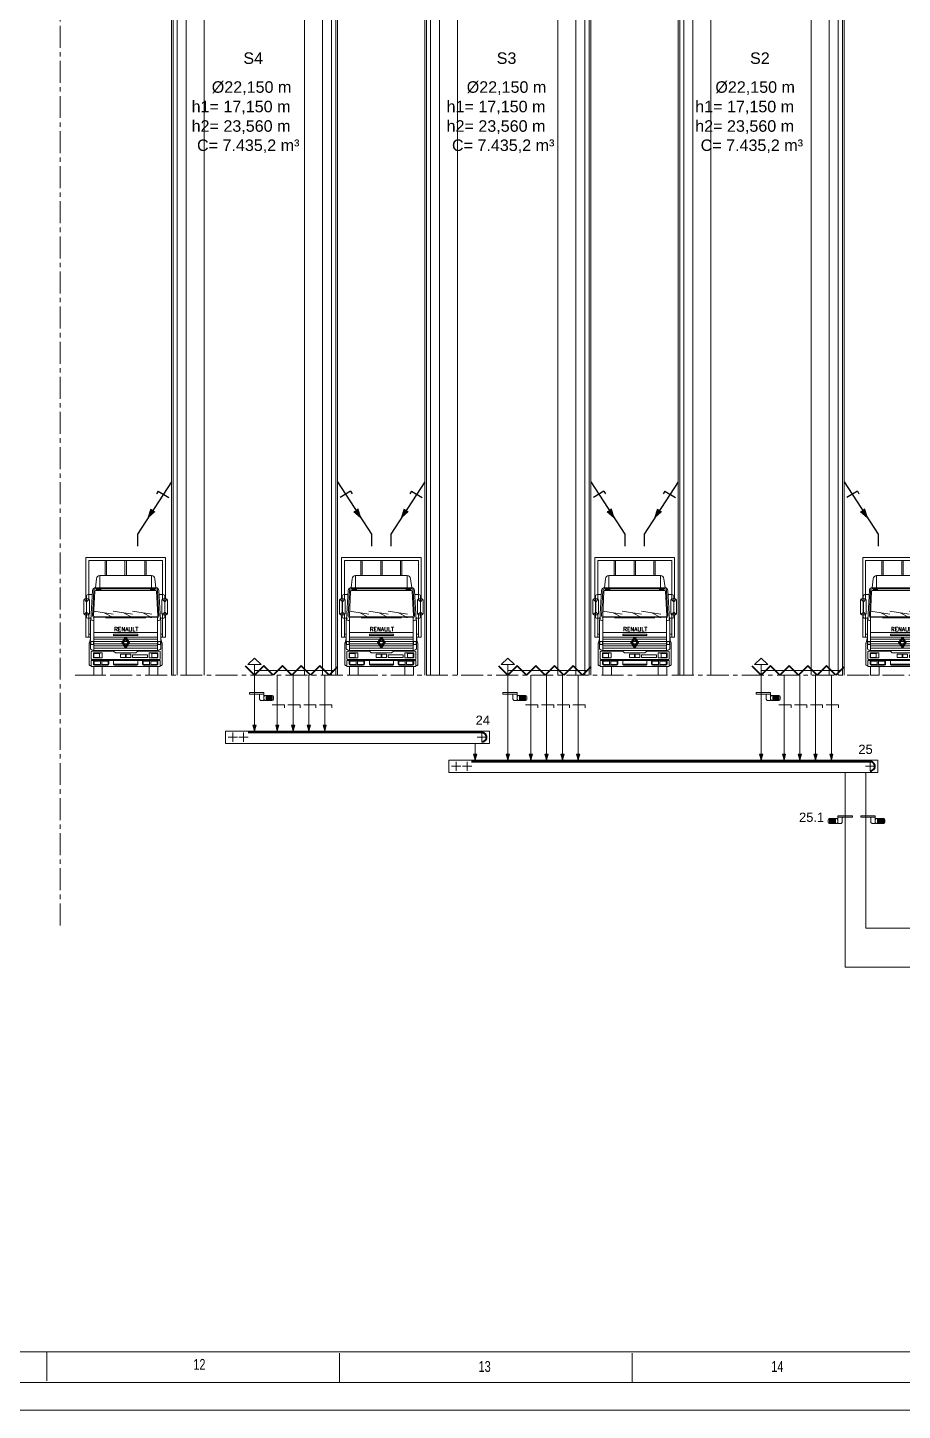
# Model space of a CAD drawing. Header units: millimetres. Extents: x 6561 to 120951, y 30990 to 83596.
# Drawn here: x 75546 to 94535, y 30990 to 61003 of the extents above; entities that cross this region are included whole.
import ezdxf
from ezdxf.enums import TextEntityAlignment as Align

# ---------------------------------------------------------------- set-up
doc = ezdxf.new("R2010")
doc.units = ezdxf.units.MM
for name, pattern in [('AXES', [50.8, 31.75, -6.35, 6.35, -6.35]), ('CENTER', [10.16, 6.35, -1.27, 1.27, -1.27]), ('DASHED', [15, 7, -8])]:
    doc.linetypes.add(name, pattern=pattern)
for name, color, linetype, lineweight in [('Axe', 1, 'AXES', 9), ('Camion_renault', 7, 'Continuous', 18), ('DET', 2, 'DASHED', 20), ('Liaison', 1, 'Continuous', 20), ('Manitension', 5, 'Continuous', 20), ('Maschinen-AM_0', 7, 'Continuous', 50), ('Siebvorbehälter-AM_0', 7, 'Continuous', 18)]:
    doc.layers.add(name, color=color, linetype=linetype, lineweight=lineweight)
doc.layers.add('COTAS', color=4, linetype='Continuous')
doc.styles.add('ROMAND', font='romand')
doc.styles.add('SLDTEXTSTYLE0', font='TXT', dxfattribs={"width": 0.75})
doc.styles.get("Standard").update_dxf_attribs({"font": 'arial.ttf'})

# ---------------------------------------------------------------- blocks, each defined once
blk = doc.blocks.new('Diagramme')
at = {"color": 1, "linetype": 'Continuous', "lineweight": 18}
blk.add_line((-129578, 1456), (-1456, 1456), dxfattribs=at)
at = {"color": 5, "linetype": 'Continuous', "lineweight": 15}
for p, q in [((-51535, 730), (-51535, 1458)), ((-44256, 691), (-44256, 1419)), ((-36977, 691), (-36977, 1419))]:
    blk.add_line(p, q, dxfattribs=at)
at = {"linetype": 'Continuous', "lineweight": 18}
blk.add_line((-130346, 692), (-696, 692), dxfattribs=at)
at = {"color": 1, "linetype": 'Continuous', "lineweight": 15}
blk.add_line((-131031, 0), (0, 0), dxfattribs=at)
at = {"color": 5, "linetype": 'Continuous', "lineweight": 15, "char_height": 269.6, "attachment_point": 1, "style": 'SLDTEXTSTYLE0'}
for s, insert in [('12', (-47889, 1277)), ('13', (-40796, 1225)), ('14', (-33517, 1225))]:
    blk.add_mtext(s, dxfattribs=dict(at, insert=insert))
blk = doc.blocks.new('camion')
at = {"layer": 'Camion_renault', "color": 4}
for p, q in [((-474, 3400), (-474, 2202)), ((-474, 3400), (1826, 3400)), ((-394, 3320), (-394, 2202)), ((-394, 3320), (1746, 3320)), ((83, 2877), (83, 3320)), ((123, 2877), (123, 3320)), ((656, 2877), (656, 3320)), ((696, 2877), (696, 3320)), ((1229, 2877), (1229, 3320)), ((1269, 2877), (1269, 3320)), ((1746, 3320), (1746, 2202)), ((1826, 3400), (1826, 2202)), ((-474, 1742), (-474, 1100)), ((-394, 1743), (-394, 1100)), ((1746, 1743), (1746, 1100)), ((1826, 1742), (1826, 1100)), ((-474, 1100), (-340, 1100)), ((-394, 1180), (-340, 1180)), ((1746, 1180), (1691, 1180)), ((1826, 1100), (1691, 1100))]:
    blk.add_line(p, q, dxfattribs=at)
at = {"layer": 'Camion_renault'}
for p, q in [((-71, 2877), (1422, 2877)), ((-71, 2877), (-71, 2527)), ((1422, 2877), (1422, 2527)), ((-330, 1596), (-281, 2452)), ((-281, 1714), (-248, 2450)), ((-251, 1713), (-219, 2428)), ((-201, 2527), (-170, 2789)), ((-201, 2527), (1553, 2527)), ((-199, 2447), (1551, 2447)), ((-198, 2497), (1550, 2497)), ((-165, 2467), (-165, 2477)), ((-155, 2487), (-56, 2487)), ((-56, 2457), (-155, 2457)), ((-46, 2477), (-46, 2467)), ((1398, 2477), (1398, 2467)), ((1506, 2487), (1408, 2487)), ((1408, 2457), (1506, 2457)), ((1516, 2467), (1516, 2477)), ((1553, 2527), (1522, 2789)), ((1603, 1713), (1571, 2428)), ((1633, 1714), (1600, 2450)), ((1681, 1596), (1633, 2452)), ((-537, 2172), (-537, 1772)), ((-528, 2194), (-454, 2123)), ((-474, 2202), (-507, 2202)), ((-401, 2202), (-474, 2202)), ((-454, 2123), (-379, 2194)), ((-454, 1972), (-454, 2123)), ((-371, 1772), (-371, 2172)), ((1722, 1772), (1722, 2172)), ((1805, 2123), (1731, 2194)), ((1752, 2202), (1826, 2202)), ((1880, 2194), (1805, 2123)), ((1805, 1972), (1805, 2123)), ((1826, 2202), (1858, 2202)), ((1888, 2172), (1888, 1772)), ((-528, 1751), (-454, 1822)), ((-507, 1742), (-474, 1742)), ((-474, 1742), (-401, 1742)), ((-454, 1972), (-454, 1822)), ((-454, 1822), (-379, 1751)), ((-340, 1601), (-340, 762)), ((-250, 1850), (312, 1760)), ((-247, 713), (-247, 1664)), ((95, 1655), (-238, 1662)), ((95, 1685), (-235, 1692)), ((49, 1802), (312, 1667)), ((102, 1685), (1250, 1685)), ((102, 1655), (1250, 1655)), ((310, 1850), (871, 1760)), ((609, 1802), (871, 1667)), ((874, 1850), (1436, 1760)), ((1173, 1802), (1436, 1667)), ((1256, 1685), (1587, 1692)), ((1257, 1655), (1590, 1662)), ((1599, 713), (1599, 1664)), ((1691, 1601), (1691, 762)), ((1805, 1822), (1731, 1751)), ((1826, 1742), (1752, 1742)), ((1805, 1972), (1805, 1822)), ((1880, 1751), (1805, 1822)), ((1858, 1742), (1826, 1742)), ((-247, 1229), (1599, 1229)), ((-379, 918), (-379, 298)), ((-330, 961), (-330, 898)), ((-267, 971), (-320, 971)), ((-267, 888), (-320, 888)), ((-257, 898), (-257, 961)), ((-247, 1100), (1599, 1100)), ((-247, 1035), (628, 1035)), ((-247, 971), (586, 971)), ((-247, 906), (586, 906)), ((-247, 842), (628, 842)), ((328, 1155), (328, 1174)), ((338, 1184), (1013, 1184)), ((338, 1145), (1013, 1145)), ((654, 1074), (564, 939)), ((654, 803), (564, 939)), ((612, 939), (564, 939)), ((666, 1074), (576, 939)), ((658, 815), (576, 939)), ((678, 1074), (588, 939)), ((664, 824), (588, 939)), ((689, 1074), (600, 939)), ((670, 833), (600, 939)), ((700, 1072), (612, 939)), ((676, 842), (612, 939)), ((633, 971), (718, 971)), ((633, 906), (718, 906)), ((652, 806), (739, 939)), ((654, 1074), (698, 1074)), ((654, 803), (698, 803)), ((662, 803), (751, 939)), ((674, 803), (763, 939)), ((676, 1035), (739, 939)), ((682, 1045), (751, 939)), ((686, 803), (775, 939)), ((688, 1054), (763, 939)), ((694, 1063), (775, 939)), ((698, 1074), (787, 939)), ((698, 803), (787, 939)), ((724, 1035), (1599, 1035)), ((724, 842), (1599, 842)), ((739, 939), (787, 939)), ((766, 971), (1599, 971)), ((766, 906), (1599, 906)), ((1023, 1155), (1023, 1174)), ((1609, 898), (1609, 961)), ((1619, 971), (1671, 971)), ((1619, 888), (1671, 888)), ((1681, 961), (1681, 898)), ((1730, 918), (1730, 298)), ((-324, 669), (-324, 500)), ((-324, 500), (-324, 470)), ((-324, 410), (-324, 260)), ((-314, 420), (1666, 420)), ((-304, 689), (328, 689)), ((-304, 450), (-304, 420)), ((-304, 450), (-250, 450)), ((-250, 450), (1602, 450)), ((-247, 777), (1599, 777)), ((-247, 713), (1599, 713)), ((328, 689), (378, 639)), ((378, 639), (973, 639)), ((973, 639), (1023, 689)), ((1023, 689), (1656, 689)), ((1656, 450), (1602, 450)), ((1656, 450), (1656, 420)), ((1676, 669), (1676, 500)), ((1676, 500), (1676, 470)), ((1676, 410), (1676, 260)), ((-359, 278), (-324, 278)), ((-314, 250), (1666, 250)), ((-250, 250), (-250, 0)), ((-250, 0), (0, 0)), ((0, 250), (0, 0)), ((1352, 250), (1352, 0)), ((1602, 0), (1352, 0)), ((1602, 250), (1602, 0)), ((1710, 278), (1676, 278))]:
    blk.add_line(p, q, dxfattribs=at)
at = {"layer": 'Camion_renault', "color": 1}
for p, q in [((-260, 642), (-242, 628)), ((-260, 497), (-260, 642)), ((-260, 642), (-3, 642)), ((-260, 497), (-242, 511)), ((-260, 497), (-3, 497)), ((-260, 420), (-260, 320)), ((-247, 521), (-247, 617)), ((-235, 629), (-97, 629)), ((-235, 509), (-97, 509)), ((-91, 628), (-3, 642)), ((-91, 511), (-3, 497)), ((-85, 521), (-85, 617)), ((-3, 497), (-3, 642)), ((190, 420), (190, 320)), ((328, 420), (328, 310)), ((526, 609), (826, 609)), ((526, 609), (526, 509)), ((526, 509), (826, 509)), ((666, 609), (666, 509)), ((686, 609), (686, 509)), ((826, 609), (826, 509)), ((876, 579), (876, 519)), ((886, 589), (1295, 589)), ((886, 509), (1295, 509)), ((1023, 420), (1023, 310)), ((1161, 420), (1161, 320)), ((1305, 579), (1305, 519)), ((1611, 642), (1355, 642)), ((1355, 497), (1355, 642)), ((1443, 628), (1355, 642)), ((1443, 511), (1355, 497)), ((1611, 497), (1355, 497)), ((1437, 521), (1437, 617)), ((1587, 629), (1449, 629)), ((1587, 509), (1449, 509)), ((1611, 642), (1593, 628)), ((1611, 497), (1593, 511)), ((1599, 521), (1599, 617)), ((1611, 497), (1611, 642)), ((1611, 420), (1611, 320)), ((-240, 390), (-240, 320)), ((-230, 400), (-65, 400)), ((-230, 310), (-65, 310)), ((-230, 290), (160, 290)), ((-55, 390), (-55, 320)), ((-15, 390), (-15, 320)), ((-5, 400), (160, 400)), ((-5, 310), (160, 310)), ((170, 390), (170, 320)), ((348, 314), (1003, 314)), ((348, 290), (1003, 290)), ((1181, 390), (1181, 320)), ((1356, 400), (1191, 400)), ((1356, 310), (1191, 310)), ((1581, 290), (1191, 290)), ((1366, 390), (1366, 320)), ((1406, 390), (1406, 320)), ((1581, 400), (1416, 400)), ((1581, 310), (1416, 310)), ((1591, 390), (1591, 320))]:
    blk.add_line(p, q, dxfattribs=at)
at = {"layer": 'Camion_renault'}
for points in [[(-309, 1643), (-410, 1643, -0.414214), (-460, 1693), (-460, 2278, -0.414214), (-410, 2328), (-288, 2328)], [(1660, 1643), (1761, 1643, 0.414214), (1811, 1693), (1811, 2278, 0.414214), (1761, 2328), (1639, 2328)]]:
    blk.add_lwpolyline(points, format="xyb", dxfattribs=at)
at = {"layer": 'Camion_renault', "const_width": 5}
for points in [[(310, 1667, 1), (315, 1667, 1)], [(869, 1667, 1), (874, 1667, 1)], [(1433, 1667, 1), (1438, 1667, 1)]]:
    blk.add_lwpolyline(points, format="xyb", close=True, dxfattribs=at)
at = {"layer": 'Camion_renault'}
for centre, radius, start, end in [((-71, 2777), 100, 90, 173.2587), ((1422, 2777), 100, 6.7413, 90), ((-201, 2447), 80, 90, 176.665), ((-198, 2447), 50, 90, 176.665), ((-199, 2427), 20, 90, 177.4503), ((-155, 2477), 10, 90, 180), ((-155, 2467), 10, 180, 270), ((-56, 2477), 10, 0, 90), ((-56, 2467), 10, 270, 0), ((1408, 2477), 10, 90, 180), ((1408, 2467), 10, 180, 270), ((1506, 2477), 10, 0, 90), ((1506, 2467), 10, 270, 0), ((1550, 2447), 50, 3.335, 90), ((1551, 2427), 20, 2.5497, 90), ((1553, 2447), 80, 3.335, 90), ((-507, 2172), 30, 90, 180), ((-401, 2172), 30, 0, 90), ((1752, 2172), 30, 90, 180), ((1858, 2172), 30, 0, 90), ((-507, 1772), 30, 180, 270), ((-401, 1772), 30, 270, 0), ((-261, 1758), 176, 243.2312, 274.3951), ((-231, 1712), 50, 176.665, 262.0041), ((-231, 1712), 20, 176.665, 258.0196), ((102, 1705), 50, 262.0041, 270), ((1583, 1712), 20, 281.9804, 3.335), ((1583, 1712), 50, 277.9959, 3.335), ((1612, 1758), 176, 265.6049, 296.7688), ((1752, 1772), 30, 180, 270), ((1858, 1772), 30, 270, 0), ((-329, 918), 50, 158.8856, 180), ((-1587, 1286), 1261, 343.9054, 351.5217), ((-320, 961), 10, 90, 180), ((-320, 898), 10, 180, 270), ((-267, 961), 10, 0, 90), ((-267, 898), 10, 270, 0), ((338, 1174), 10, 90, 180), ((338, 1155), 10, 180, 270), ((1013, 1174), 10, 0, 90), ((1013, 1155), 10, 270, 0), ((1619, 961), 10, 90, 180), ((1619, 898), 10, 180, 270), ((1671, 961), 10, 0, 90), ((1671, 898), 10, 270, 0), ((2938, 1286), 1261, 188.4783, 196.0946), ((1680, 918), 50, 0, 21.1144), ((-242, 836), 123, 217.1944, 267.5452), ((-304, 669), 20, 90, 180), ((-304, 470), 20, 180, 270), ((-314, 410), 10, 90, 180), ((1593, 836), 123, 272.4548, 322.8056), ((1656, 669), 20, 0, 90), ((1656, 470), 20, 270, 0), ((1666, 410), 10, 0, 90), ((-359, 298), 20, 180, 270), ((-314, 260), 10, 180, 270), ((1666, 260), 10, 270, 0), ((1710, 298), 20, 270, 0)]:
    blk.add_arc(centre, radius, start, end, dxfattribs=at)
at = {"layer": 'Camion_renault', "color": 1}
for centre, radius, start, end in [((-235, 617), 12.2, 90, 180), ((-235, 521), 12.2, 180, 270), ((-97, 617), 12.2, 0, 90), ((-97, 521), 12.2, 270, 0), ((886, 579), 10, 90, 180), ((886, 519), 10, 180, 270), ((1295, 579), 10, 0, 90), ((1295, 519), 10, 270, 0), ((1449, 617), 12.2, 90, 180), ((1449, 521), 12.2, 180, 270), ((1587, 617), 12.2, 0, 90), ((1587, 521), 12.2, 270, 0), ((-230, 320), 30, 180, 270), ((-230, 390), 10, 90, 180), ((-230, 320), 10, 180, 270), ((-65, 390), 10, 0, 90), ((-65, 320), 10, 270, 0), ((-5, 390), 10, 90, 180), ((-5, 320), 10, 180, 270), ((160, 390), 10, 0, 90), ((160, 320), 30, 270, 0), ((160, 320), 10, 270, 0), ((348, 334), 20, 180, 270), ((348, 310), 20, 180, 270), ((1003, 334), 20, 270, 0), ((1003, 310), 20, 270, 0), ((1191, 320), 30, 180, 270), ((1191, 390), 10, 90, 180), ((1191, 320), 10, 180, 270), ((1356, 390), 10, 0, 90), ((1356, 320), 10, 270, 0), ((1416, 390), 10, 90, 180), ((1416, 320), 10, 180, 270), ((1581, 390), 10, 0, 90), ((1581, 320), 10, 270, 0), ((1581, 320), 30, 270, 0)]:
    blk.add_arc(centre, radius, start, end, dxfattribs=at)
at = {"layer": 'Camion_renault', "style": 'ROMAND'}
blk.add_text('RENAULT', height=120, dxfattribs=at).set_placement((691, 1267), align=Align.CENTER)

msp = doc.modelspace()

# ---------------------------------------------------------------- hatches: boundary and pattern name
at = {"layer": 'Liaison', "linetype": 'Continuous', "lineweight": -3}
h = msp.add_hatch(color=256, dxfattribs=at)
h.paths.add_polyline_path([(78268, 50530), (78227, 50557), (78168, 50377)])
h.paths.add_polyline_path([(78309, 50503), (78268, 50530), (78168, 50377)])
h = msp.add_hatch(color=256, dxfattribs=at)
h.paths.add_polyline_path([(78254, 50508), (78219, 50531), (78168, 50377)])
h.paths.add_polyline_path([(78289, 50485), (78254, 50508), (78168, 50377)])
h = msp.add_hatch(color=256, dxfattribs=at)
h.paths.add_polyline_path([(82670, 50530), (82711, 50557), (82770, 50377)])
h.paths.add_polyline_path([(82629, 50503), (82670, 50530), (82770, 50377)])
h = msp.add_hatch(color=256, dxfattribs=at)
h.paths.add_polyline_path([(82684, 50508), (82719, 50531), (82770, 50377)])
h.paths.add_polyline_path([(82649, 50485), (82684, 50508), (82770, 50377)])
h = msp.add_hatch(color=256, dxfattribs=at)
h.paths.add_polyline_path([(83768, 50530), (83727, 50557), (83668, 50377)])
h.paths.add_polyline_path([(83809, 50503), (83768, 50530), (83668, 50377)])
h = msp.add_hatch(color=256, dxfattribs=at)
h.paths.add_polyline_path([(83754, 50508), (83719, 50531), (83668, 50377)])
h.paths.add_polyline_path([(83789, 50485), (83754, 50508), (83668, 50377)])
h = msp.add_hatch(color=256, dxfattribs=at)
h.paths.add_polyline_path([(88170, 50530), (88211, 50557), (88270, 50377)])
h.paths.add_polyline_path([(88129, 50503), (88170, 50530), (88270, 50377)])
h = msp.add_hatch(color=256, dxfattribs=at)
h.paths.add_polyline_path([(88184, 50508), (88219, 50531), (88270, 50377)])
h.paths.add_polyline_path([(88149, 50485), (88184, 50508), (88270, 50377)])
h = msp.add_hatch(color=256, dxfattribs=at)
h.paths.add_polyline_path([(89268, 50530), (89227, 50557), (89168, 50377)])
h.paths.add_polyline_path([(89309, 50503), (89268, 50530), (89168, 50377)])
h = msp.add_hatch(color=256, dxfattribs=at)
h.paths.add_polyline_path([(89254, 50508), (89219, 50531), (89168, 50377)])
h.paths.add_polyline_path([(89289, 50485), (89254, 50508), (89168, 50377)])
h = msp.add_hatch(color=256, dxfattribs=at)
h.paths.add_polyline_path([(93670, 50530), (93711, 50557), (93770, 50377)])
h.paths.add_polyline_path([(93629, 50503), (93670, 50530), (93770, 50377)])
h = msp.add_hatch(color=256, dxfattribs=at)
h.paths.add_polyline_path([(93684, 50508), (93719, 50531), (93770, 50377)])
h.paths.add_polyline_path([(93649, 50485), (93684, 50508), (93770, 50377)])
at = {"layer": 'Liaison'}
h = msp.add_hatch(color=1, dxfattribs=at)
h.paths.add_polyline_path([(80469, 45865), (80504, 45865), (80469, 45735)])
h.paths.add_polyline_path([(80434, 45865), (80469, 45865), (80469, 45735)])
h = msp.add_hatch(color=1, dxfattribs=at)
h.paths.add_polyline_path([(80966, 45865), (81001, 45865), (80966, 45735)])
h.paths.add_polyline_path([(80931, 45865), (80966, 45865), (80966, 45735)])
h = msp.add_hatch(color=1, dxfattribs=at)
h.paths.add_polyline_path([(81308, 45865), (81343, 45865), (81308, 45735)])
h.paths.add_polyline_path([(81273, 45865), (81308, 45865), (81308, 45735)])
h = msp.add_hatch(color=1, dxfattribs=at)
h.paths.add_polyline_path([(81651, 45865), (81686, 45865), (81651, 45735)])
h.paths.add_polyline_path([(81616, 45865), (81651, 45865), (81651, 45735)])
h = msp.add_hatch(color=1, dxfattribs=at)
h.paths.add_polyline_path([(81994, 45865), (82028, 45865), (81994, 45735)])
h.paths.add_polyline_path([(81959, 45865), (81994, 45865), (81994, 45735)])
h = msp.add_hatch(color=1, dxfattribs=at)
h.paths.add_polyline_path([(85260, 45234), (85295, 45234), (85260, 45104)])
h.paths.add_polyline_path([(85225, 45234), (85260, 45234), (85260, 45104)])
h = msp.add_hatch(color=1, dxfattribs=at)
h.paths.add_polyline_path([(85969, 45234), (86004, 45234), (85969, 45104)])
h.paths.add_polyline_path([(85934, 45234), (85969, 45234), (85969, 45104)])
h = msp.add_hatch(color=1, dxfattribs=at)
h.paths.add_polyline_path([(86469, 45234), (86504, 45234), (86469, 45103)])
h.paths.add_polyline_path([(86434, 45234), (86469, 45234), (86469, 45103)])
h = msp.add_hatch(color=1, dxfattribs=at)
h.paths.add_polyline_path([(86812, 45234), (86847, 45234), (86812, 45103)])
h.paths.add_polyline_path([(86777, 45234), (86812, 45234), (86812, 45103)])
h = msp.add_hatch(color=1, dxfattribs=at)
h.paths.add_polyline_path([(87155, 45234), (87190, 45234), (87155, 45103)])
h.paths.add_polyline_path([(87120, 45234), (87155, 45234), (87155, 45103)])
h = msp.add_hatch(color=1, dxfattribs=at)
h.paths.add_polyline_path([(87497, 45234), (87532, 45234), (87497, 45103)])
h.paths.add_polyline_path([(87462, 45234), (87497, 45234), (87497, 45103)])
h = msp.add_hatch(color=1, dxfattribs=at)
h.paths.add_polyline_path([(91469, 45234), (91504, 45234), (91469, 45104)])
h.paths.add_polyline_path([(91434, 45234), (91469, 45234), (91469, 45104)])
h = msp.add_hatch(color=1, dxfattribs=at)
h.paths.add_polyline_path([(91966, 45234), (92001, 45234), (91966, 45104)])
h.paths.add_polyline_path([(91931, 45234), (91966, 45234), (91966, 45104)])
h = msp.add_hatch(color=1, dxfattribs=at)
h.paths.add_polyline_path([(92308, 45234), (92343, 45234), (92308, 45104)])
h.paths.add_polyline_path([(92273, 45234), (92308, 45234), (92308, 45104)])
h = msp.add_hatch(color=1, dxfattribs=at)
h.paths.add_polyline_path([(92651, 45234), (92686, 45234), (92651, 45104)])
h.paths.add_polyline_path([(92616, 45234), (92651, 45234), (92651, 45104)])
h = msp.add_hatch(color=1, dxfattribs=at)
h.paths.add_polyline_path([(92994, 45234), (93028, 45234), (92994, 45104)])
h.paths.add_polyline_path([(92959, 45234), (92994, 45234), (92994, 45104)])

# ---------------------------------------------------------------- linework, layer by layer
at = {"color": 1}
for p, q in [((78669, 51141), (77927, 50010)), ((82269, 51141), (83011, 50010)), ((84169, 51141), (83427, 50010)), ((87769, 51141), (88511, 50010)), ((89669, 51141), (88927, 50010)), ((93269, 51141), (94011, 50010)), ((77927, 50010), (77927, 49750)), ((83011, 50010), (83011, 49750)), ((83427, 50010), (83427, 49750)), ((88511, 50010), (88511, 49750)), ((88927, 50010), (88927, 49750)), ((94011, 50010), (94011, 49750))]:
    msp.add_line(p, q, dxfattribs=at)
at = {"color": 3, "linetype": 'CENTER', "lineweight": 9, "ltscale": 75}
msp.add_line((76575, 46950), (118211, 46950), dxfattribs=at)
at = {"linetype": 'ByBlock', "lineweight": 15, "ltscale": 1e-05}
for p, q in [((91359, 46571), (91359, 46537)), ((91672, 46571), (91359, 46571)), ((91359, 46537), (91579, 46537)), ((91579, 46537), (91672, 46537)), ((91579, 46424), (91579, 46537)), ((91672, 46537), (91672, 46571)), ((91672, 46537), (91672, 46482)), ((91603, 46400), (91579, 46424)), ((91672, 46400), (91603, 46400)), ((93137, 43898), (93450, 43898)), ((93137, 43865), (93137, 43898)), ((93137, 43865), (93137, 43810)), ((93230, 43865), (93137, 43865)), ((93450, 43865), (93230, 43865)), ((93230, 43751), (93230, 43865)), ((93450, 43898), (93450, 43865)), ((93633, 43898), (93633, 43865)), ((93946, 43898), (93633, 43898)), ((93633, 43865), (93854, 43865)), ((93854, 43865), (93946, 43865)), ((93854, 43751), (93854, 43865)), ((93946, 43865), (93946, 43898)), ((93946, 43865), (93946, 43810)), ((93137, 43728), (93206, 43728)), ((93206, 43728), (93230, 43751)), ((93877, 43728), (93854, 43751)), ((93946, 43728), (93877, 43728))]:
    msp.add_line(p, q, dxfattribs=at)
at = {"color": 4, "linetype": 'CENTER', "lineweight": 9, "ltscale": 75}
msp.add_lwpolyline([(76249, 41517), (76249, 80573)], dxfattribs=at)
at = {"layer": 'DET', "linetype": 'ByBlock', "lineweight": 40, "ltscale": 1000}
for p, q in [((85407, 45701), (80331, 45701)), ((93838, 45070), (85183, 45070))]:
    msp.add_line(p, q, dxfattribs=at)
for centre in [(85407, 45601), (93838, 44970)]:
    msp.add_arc(centre, 100, 269.9983, 90.0017, dxfattribs=at)
at = {"layer": 'Liaison', "color": 0, "lineweight": -3}
for p, q in [((78380, 50943), (78345, 50884)), ((78380, 50943), (78609, 50807)), ((82558, 50943), (82329, 50807)), ((82558, 50943), (82593, 50884)), ((83880, 50943), (83845, 50884)), ((83880, 50943), (84109, 50807)), ((88058, 50943), (87829, 50807)), ((88058, 50943), (88093, 50884)), ((89380, 50943), (89345, 50884)), ((89380, 50943), (89609, 50807)), ((93558, 50943), (93329, 50807)), ((93558, 50943), (93593, 50884))]:
    msp.add_line(p, q, dxfattribs=at)
at = {"layer": 'Liaison', "linetype": 'Continuous', "lineweight": -3}
for p, q in [((78168, 50377), (78227, 50557)), ((78168, 50377), (78219, 50531)), ((78309, 50503), (78168, 50377)), ((78289, 50485), (78168, 50377)), ((78219, 50531), (78289, 50485)), ((78219, 50531), (78289, 50485)), ((78219, 50531), (78289, 50485)), ((82629, 50503), (82770, 50377)), ((82719, 50531), (82649, 50485)), ((82719, 50531), (82649, 50485)), ((82719, 50531), (82649, 50485)), ((82649, 50485), (82770, 50377)), ((82770, 50377), (82711, 50557)), ((82770, 50377), (82719, 50531)), ((83668, 50377), (83727, 50557)), ((83668, 50377), (83719, 50531)), ((83809, 50503), (83668, 50377)), ((83789, 50485), (83668, 50377)), ((83719, 50531), (83789, 50485)), ((83719, 50531), (83789, 50485)), ((83719, 50531), (83789, 50485)), ((88129, 50503), (88270, 50377)), ((88219, 50531), (88149, 50485)), ((88219, 50531), (88149, 50485)), ((88219, 50531), (88149, 50485)), ((88149, 50485), (88270, 50377)), ((88270, 50377), (88211, 50557)), ((88270, 50377), (88219, 50531)), ((89168, 50377), (89227, 50557)), ((89168, 50377), (89219, 50531)), ((89309, 50503), (89168, 50377)), ((89289, 50485), (89168, 50377)), ((89219, 50531), (89289, 50485)), ((89219, 50531), (89289, 50485)), ((89219, 50531), (89289, 50485)), ((93629, 50503), (93770, 50377)), ((93719, 50531), (93649, 50485)), ((93719, 50531), (93649, 50485)), ((93719, 50531), (93649, 50485)), ((93649, 50485), (93770, 50377)), ((93770, 50377), (93711, 50557)), ((93770, 50377), (93719, 50531))]:
    msp.add_line(p, q, dxfattribs=at)
at = {"layer": 'Liaison', "color": 5, "linetype": 'ByBlock', "lineweight": 40}
for p, q in [((80266, 47153), (80469, 46950)), ((80671, 47153), (80469, 46950)), ((80874, 46950), (80671, 47153)), ((81076, 47153), (80874, 46950)), ((81279, 46950), (81076, 47153)), ((81481, 47153), (81279, 46950)), ((81684, 46950), (81481, 47153)), ((81886, 47153), (81684, 46950)), ((82089, 46950), (81886, 47153)), ((82269, 47130), (82089, 46950)), ((85766, 47153), (85969, 46950)), ((86171, 47153), (85969, 46950)), ((86374, 46950), (86171, 47153)), ((86576, 47153), (86374, 46950)), ((86779, 46950), (86576, 47153)), ((86981, 47153), (86779, 46950)), ((87184, 46950), (86981, 47153)), ((87386, 47153), (87184, 46950)), ((87589, 46950), (87386, 47153)), ((87769, 47130), (87589, 46950)), ((91266, 47153), (91469, 46950)), ((91671, 47153), (91469, 46950)), ((91874, 46950), (91671, 47153)), ((92076, 47153), (91874, 46950)), ((92279, 46950), (92076, 47153)), ((92481, 47153), (92279, 46950)), ((92684, 46950), (92481, 47153)), ((92886, 47153), (92684, 46950)), ((93089, 46950), (92886, 47153)), ((93269, 47130), (93089, 46950))]:
    msp.add_line(p, q, dxfattribs=at)
at = {"layer": 'Liaison', "color": 1}
for p, q in [((80468, 47320), (80326, 47178)), ((80326, 47178), (80470, 47320)), ((80326, 47178), (80612, 47178)), ((80612, 47178), (80326, 47178)), ((80612, 47178), (80468, 47320)), ((80469, 46950), (80469, 47178)), ((80469, 46950), (80469, 47178)), ((80470, 47320), (80612, 47178)), ((85968, 47320), (85826, 47178)), ((85826, 47178), (85970, 47320)), ((85826, 47178), (86112, 47178)), ((86112, 47178), (85826, 47178)), ((86112, 47178), (85968, 47320)), ((85969, 46950), (85969, 47178)), ((85969, 46950), (85969, 47178)), ((85970, 47320), (86112, 47178)), ((91468, 47320), (91326, 47178)), ((91326, 47178), (91470, 47320)), ((91326, 47178), (91612, 47178)), ((91612, 47178), (91326, 47178)), ((91612, 47178), (91468, 47320)), ((91469, 46950), (91469, 47178)), ((91469, 46950), (91469, 47178)), ((91470, 47320), (91612, 47178)), ((80469, 47052), (82190, 47052)), ((80469, 46950), (80469, 45735)), ((80966, 46950), (80966, 45735)), ((81308, 46950), (81308, 45735)), ((81651, 46950), (81651, 45735)), ((81994, 46950), (81994, 45735)), ((85969, 47052), (87690, 47052)), ((85969, 46950), (85969, 45104)), ((86469, 46950), (86469, 45103)), ((86812, 46950), (86812, 45103)), ((87155, 46950), (87155, 45103)), ((87497, 46950), (87497, 45103)), ((91469, 47052), (93190, 47052)), ((91469, 46950), (91469, 45104)), ((91966, 46950), (91966, 45104)), ((92308, 46950), (92308, 45104)), ((92651, 46950), (92651, 45104)), ((92994, 46950), (92994, 45104)), ((80504, 45865), (80434, 45865)), ((80434, 45865), (80469, 45735)), ((80469, 45735), (80504, 45865)), ((81001, 45865), (80931, 45865)), ((80931, 45865), (80966, 45735)), ((80966, 45735), (81001, 45865)), ((81343, 45865), (81273, 45865)), ((81273, 45865), (81308, 45735)), ((81308, 45735), (81343, 45865)), ((81686, 45865), (81616, 45865)), ((81616, 45865), (81651, 45735)), ((81651, 45735), (81686, 45865)), ((82028, 45865), (81959, 45865)), ((81959, 45865), (81994, 45735)), ((81994, 45735), (82028, 45865)), ((85260, 45467), (85260, 45104)), ((85295, 45234), (85225, 45234)), ((85225, 45234), (85260, 45104)), ((85260, 45104), (85295, 45234)), ((86004, 45234), (85934, 45234)), ((85934, 45234), (85969, 45104)), ((85969, 45104), (86004, 45234)), ((86504, 45234), (86434, 45234)), ((86434, 45234), (86469, 45103)), ((86469, 45103), (86504, 45234)), ((86847, 45234), (86777, 45234)), ((86777, 45234), (86812, 45103)), ((86812, 45103), (86847, 45234)), ((87190, 45234), (87120, 45234)), ((87120, 45234), (87155, 45103)), ((87155, 45103), (87190, 45234)), ((87532, 45234), (87462, 45234)), ((87462, 45234), (87497, 45103)), ((87497, 45103), (87532, 45234)), ((91504, 45234), (91434, 45234)), ((91434, 45234), (91469, 45104)), ((91469, 45104), (91504, 45234)), ((92001, 45234), (91931, 45234)), ((91931, 45234), (91966, 45104)), ((91966, 45104), (92001, 45234)), ((92343, 45234), (92273, 45234)), ((92273, 45234), (92308, 45104)), ((92308, 45104), (92343, 45234)), ((92686, 45234), (92616, 45234)), ((92616, 45234), (92651, 45104)), ((92651, 45104), (92686, 45234)), ((93028, 45234), (92959, 45234)), ((92959, 45234), (92994, 45104)), ((92994, 45104), (93028, 45234))]:
    msp.add_line(p, q, dxfattribs=at)
at = {"layer": 'Liaison', "color": 7, "linetype": 'ByBlock', "lineweight": 15}
for p, q in [((80359, 46571), (80359, 46537)), ((80672, 46571), (80359, 46571)), ((80359, 46537), (80579, 46537)), ((80579, 46537), (80672, 46537)), ((80579, 46424), (80579, 46537)), ((80672, 46537), (80672, 46571)), ((80672, 46537), (80672, 46482)), ((85859, 46571), (85859, 46537)), ((86172, 46571), (85859, 46571)), ((85859, 46537), (86079, 46537)), ((86079, 46537), (86172, 46537)), ((86079, 46424), (86079, 46537)), ((86172, 46537), (86172, 46571)), ((86172, 46537), (86172, 46482)), ((80603, 46400), (80579, 46424)), ((80672, 46400), (80603, 46400)), ((80695, 46505), (80672, 46482)), ((80672, 46400), (80672, 46482)), ((80695, 46400), (80672, 46424)), ((80695, 46505), (80856, 46505)), ((80856, 46400), (80695, 46400)), ((80724, 46505), (80724, 46400)), ((80724, 46503), (80856, 46503)), ((80724, 46500), (80856, 46500)), ((80724, 46497), (80856, 46497)), ((80724, 46495), (80856, 46495)), ((80724, 46490), (80856, 46490)), ((80724, 46484), (80856, 46484)), ((80724, 46476), (80856, 46476)), ((80724, 46466), (80856, 46466)), ((80724, 46453), (80856, 46453)), ((80724, 46440), (80856, 46440)), ((80724, 46429), (80856, 46429)), ((80724, 46421), (80856, 46421)), ((80724, 46416), (80856, 46416)), ((80724, 46411), (80856, 46411)), ((80724, 46408), (80856, 46408)), ((80724, 46406), (80856, 46406)), ((80724, 46403), (80856, 46403)), ((80854, 46303), (81120, 46303)), ((80856, 46505), (80856, 46400)), ((80882, 46479), (80882, 46427)), ((81120, 46303), (81120, 46236)), ((81196, 46303), (81463, 46303)), ((81463, 46303), (81463, 46236)), ((81539, 46303), (81805, 46303)), ((81805, 46303), (81805, 46236)), ((81882, 46303), (82148, 46303)), ((82148, 46303), (82148, 46236)), ((86103, 46400), (86079, 46424)), ((86172, 46400), (86103, 46400)), ((86195, 46505), (86172, 46482)), ((86172, 46400), (86172, 46482)), ((86195, 46400), (86172, 46424)), ((86195, 46505), (86356, 46505)), ((86356, 46400), (86195, 46400)), ((86224, 46505), (86224, 46400)), ((86224, 46503), (86356, 46503)), ((86224, 46500), (86356, 46500)), ((86224, 46497), (86356, 46497)), ((86224, 46495), (86356, 46495)), ((86224, 46490), (86356, 46490)), ((86224, 46484), (86356, 46484)), ((86224, 46476), (86356, 46476)), ((86224, 46466), (86356, 46466)), ((86224, 46453), (86356, 46453)), ((86224, 46440), (86356, 46440)), ((86224, 46429), (86356, 46429)), ((86224, 46421), (86356, 46421)), ((86224, 46416), (86356, 46416)), ((86224, 46411), (86356, 46411)), ((86224, 46408), (86356, 46408)), ((86224, 46406), (86356, 46406)), ((86224, 46403), (86356, 46403)), ((86356, 46505), (86356, 46400)), ((86357, 46304), (86624, 46304)), ((86382, 46479), (86382, 46427)), ((86624, 46304), (86624, 46236)), ((86700, 46304), (86966, 46304)), ((86966, 46304), (86966, 46236)), ((87043, 46304), (87309, 46304)), ((87309, 46304), (87309, 46236)), ((87385, 46304), (87652, 46304)), ((87652, 46304), (87652, 46236)), ((91854, 46304), (92120, 46304)), ((92120, 46304), (92120, 46236)), ((92196, 46304), (92463, 46304)), ((92463, 46304), (92463, 46236)), ((92539, 46304), (92805, 46304)), ((92805, 46304), (92805, 46236)), ((92882, 46304), (93148, 46304)), ((93148, 46304), (93148, 46236))]:
    msp.add_line(p, q, dxfattribs=at)
at = {"layer": 'Liaison', "color": 1}
for points in [[(101583, 39490), (101583, 40610), (93294, 40610), (93294, 44836)], [(93744, 44836), (93744, 41457), (103483, 41457), (103483, 39490)]]:
    msp.add_lwpolyline(points, dxfattribs=at)
at = {"layer": 'Liaison', "color": 7, "linetype": 'ByBlock', "lineweight": 15}
for centre, start, end in [((80856, 46479), 0, 90), ((80856, 46427), 270, 0), ((86356, 46479), 0, 90), ((86356, 46427), 270, 0)]:
    msp.add_arc(centre, 26.2, start, end, dxfattribs=at)
at = {"layer": 'Manitension', "linetype": 'ByBlock', "lineweight": 18}
for p, q in [((85569, 45735), (79841, 45735)), ((79841, 45467), (79841, 45735)), ((79841, 45735), (85569, 45735)), ((79999, 45701), (79999, 45501)), ((80233, 45701), (80233, 45501)), ((85407, 45701), (85407, 45501)), ((85569, 45735), (85569, 45467)), ((85569, 45467), (79841, 45467)), ((80099, 45601), (79899, 45601)), ((80334, 45601), (80133, 45601)), ((85507, 45601), (85307, 45601)), ((94000, 45104), (84693, 45104)), ((84693, 44836), (84693, 45104)), ((84693, 45104), (94000, 45104)), ((84851, 45070), (84851, 44870)), ((85085, 45070), (85085, 44870)), ((93838, 45070), (93838, 44870)), ((94000, 45104), (94000, 44836)), ((94000, 44836), (84693, 44836)), ((84951, 44970), (84751, 44970)), ((85186, 44970), (84985, 44970)), ((93939, 44970), (93738, 44970))]:
    msp.add_line(p, q, dxfattribs=at)
at = {"layer": 'Maschinen-AM_0', "color": 0, "linetype": 'ByBlock', "lineweight": 18, "ltscale": 0.5}
for p, q in [((78669, 46950), (78669, 69882)), ((78705, 46950), (78705, 69882)), ((78794, 46950), (78794, 69882)), ((78989, 46950), (78989, 69882)), ((79381, 46950), (79381, 69882)), ((81557, 46950), (81557, 69882)), ((81949, 46950), (81949, 69882)), ((82144, 46950), (82144, 69882)), ((82233, 46950), (82233, 69882)), ((82269, 69882), (82269, 46950)), ((84169, 46950), (84169, 69882)), ((84205, 46950), (84205, 69882)), ((84294, 46950), (84294, 69882)), ((84489, 46950), (84489, 69882)), ((84881, 46950), (84881, 69882)), ((87057, 46950), (87057, 69882)), ((87449, 46950), (87449, 69882)), ((87644, 46950), (87644, 69882)), ((87733, 46950), (87733, 69882)), ((87769, 69882), (87769, 46950)), ((89669, 46950), (89669, 69882)), ((89705, 46950), (89705, 69882)), ((89794, 46950), (89794, 69882)), ((89989, 46950), (89989, 69882)), ((90381, 46950), (90381, 69882)), ((92557, 46950), (92557, 69882)), ((92949, 46950), (92949, 69882)), ((93144, 46950), (93144, 69882)), ((93233, 46950), (93233, 69882)), ((93269, 69882), (93269, 46950))]:
    msp.add_line(p, q, dxfattribs=at)
at = {"layer": 'Siebvorbehälter-AM_0', "linetype": 'ByBlock', "lineweight": 15}
for p, q in [((91695, 46505), (91672, 46482)), ((91672, 46400), (91672, 46482)), ((91695, 46400), (91672, 46424)), ((91695, 46505), (91856, 46505)), ((91856, 46400), (91695, 46400)), ((91724, 46505), (91724, 46400)), ((91724, 46503), (91856, 46503)), ((91724, 46500), (91856, 46500)), ((91724, 46497), (91856, 46497)), ((91724, 46495), (91856, 46495)), ((91724, 46490), (91856, 46490)), ((91724, 46484), (91856, 46484)), ((91724, 46476), (91856, 46476)), ((91724, 46466), (91856, 46466)), ((91724, 46453), (91856, 46453)), ((91724, 46440), (91856, 46440)), ((91724, 46429), (91856, 46429)), ((91724, 46421), (91856, 46421)), ((91724, 46416), (91856, 46416)), ((91724, 46411), (91856, 46411)), ((91724, 46408), (91856, 46408)), ((91724, 46406), (91856, 46406)), ((91724, 46403), (91856, 46403)), ((91856, 46505), (91856, 46400)), ((91882, 46479), (91882, 46427)), ((93114, 43833), (92953, 43833)), ((92953, 43833), (92953, 43728)), ((93085, 43830), (92953, 43830)), ((93085, 43828), (92953, 43828)), ((93085, 43825), (92953, 43825)), ((93085, 43822), (92953, 43822)), ((93085, 43833), (93085, 43728)), ((93114, 43833), (93137, 43810)), ((93970, 43833), (93946, 43810)), ((93970, 43833), (94130, 43833)), ((93999, 43833), (93999, 43728)), ((93999, 43830), (94130, 43830)), ((93999, 43828), (94130, 43828)), ((93999, 43825), (94130, 43825)), ((93999, 43822), (94130, 43822)), ((94130, 43833), (94130, 43728)), ((92927, 43807), (92927, 43754)), ((93085, 43817), (92953, 43817)), ((93085, 43812), (92953, 43812)), ((93085, 43804), (92953, 43804)), ((93085, 43794), (92953, 43794)), ((93085, 43780), (92953, 43780)), ((93085, 43767), (92953, 43767)), ((93085, 43757), (92953, 43757)), ((93085, 43749), (92953, 43749)), ((93085, 43744), (92953, 43744)), ((93085, 43738), (92953, 43738)), ((93085, 43736), (92953, 43736)), ((93085, 43733), (92953, 43733)), ((93085, 43731), (92953, 43731)), ((92953, 43728), (93114, 43728)), ((93114, 43728), (93137, 43751)), ((93137, 43728), (93137, 43810)), ((93946, 43728), (93946, 43810)), ((93970, 43728), (93946, 43751)), ((94130, 43728), (93970, 43728)), ((93999, 43817), (94130, 43817)), ((93999, 43812), (94130, 43812)), ((93999, 43804), (94130, 43804)), ((93999, 43794), (94130, 43794)), ((93999, 43780), (94130, 43780)), ((93999, 43767), (94130, 43767)), ((93999, 43757), (94130, 43757)), ((93999, 43749), (94130, 43749)), ((93999, 43744), (94130, 43744)), ((93999, 43738), (94130, 43738)), ((93999, 43736), (94130, 43736)), ((93999, 43733), (94130, 43733)), ((93999, 43731), (94130, 43731)), ((94156, 43807), (94156, 43754))]:
    msp.add_line(p, q, dxfattribs=at)
for centre, start, end in [((91856, 46479), 0, 90), ((91856, 46427), 270, 0), ((92953, 43807), 90, 180), ((94130, 43807), 0, 90), ((92953, 43754), 180, 270), ((94130, 43754), 270, 0)]:
    msp.add_arc(centre, 26.2, start, end, dxfattribs=at)

# ---------------------------------------------------------------- block references
at = {"xscale": 0.873, "yscale": 0.873, "zscale": 0.873}
msp.add_blockref('Diagramme', (120951, 30990), dxfattribs=at)
at = {"color": 2, "xscale": 0.75, "yscale": 0.75, "zscale": 0.75}
for p in [(77167, 46950), (82718, 46950), (88218, 46950), (94030, 46950)]:
    msp.add_blockref('camion', p, dxfattribs=at)

# ---------------------------------------------------------------- texts
at = {"layer": 'Axe', "color": 30}
for s, height, p in [('Ø22,150 m', 250, (79543, 59589)), ('Ø22,150 m', 250, (85078, 59589)), ('Ø22,150 m', 250, (90476, 59589)), ('h1= 17,150 m', 250.05, (79106, 59166)), ('h1= 17,150 m', 250.05, (84641, 59166)), ('h1= 17,150 m', 250.05, (90039, 59166)), ('h2= 23,560 m', 250.05, (79106, 58743)), ('h2= 23,560 m', 250.05, (84641, 58743)), ('h2= 23,560 m', 250.05, (90039, 58743)), ('C= 7.435,2 m³', 250.05, (79223, 58326)), ('C= 7.435,2 m³', 250.05, (84758, 58326)), ('C= 7.435,2 m³', 250.05, (90156, 58326))]:
    msp.add_text(s, height=height, dxfattribs=at).set_placement(p)
at = {"layer": 'Axe', "color": 30, "linetype": 'ByBlock', "lineweight": 40, "ltscale": 10000, "char_height": 250, "width": 859.89, "attachment_point": 1}
for s, insert in [('S4', (80229, 60466)), ('S3', (85729, 60466)), ('S2', (91229, 60466))]:
    msp.add_mtext(s, dxfattribs=dict(at, insert=insert))
at = {"layer": 'COTAS', "linetype": 'Continuous', "char_height": 200, "width": 328.18, "attachment_point": 1}
for s, insert in [('{\\C256;24}', (85271, 46070)), ('{\\C256;25}', (93581, 45439)), ('{\\C256;25.1}', (92293, 43964))]:
    msp.add_mtext(s, dxfattribs=dict(at, insert=insert))

doc.saveas('drawing.dxf')
